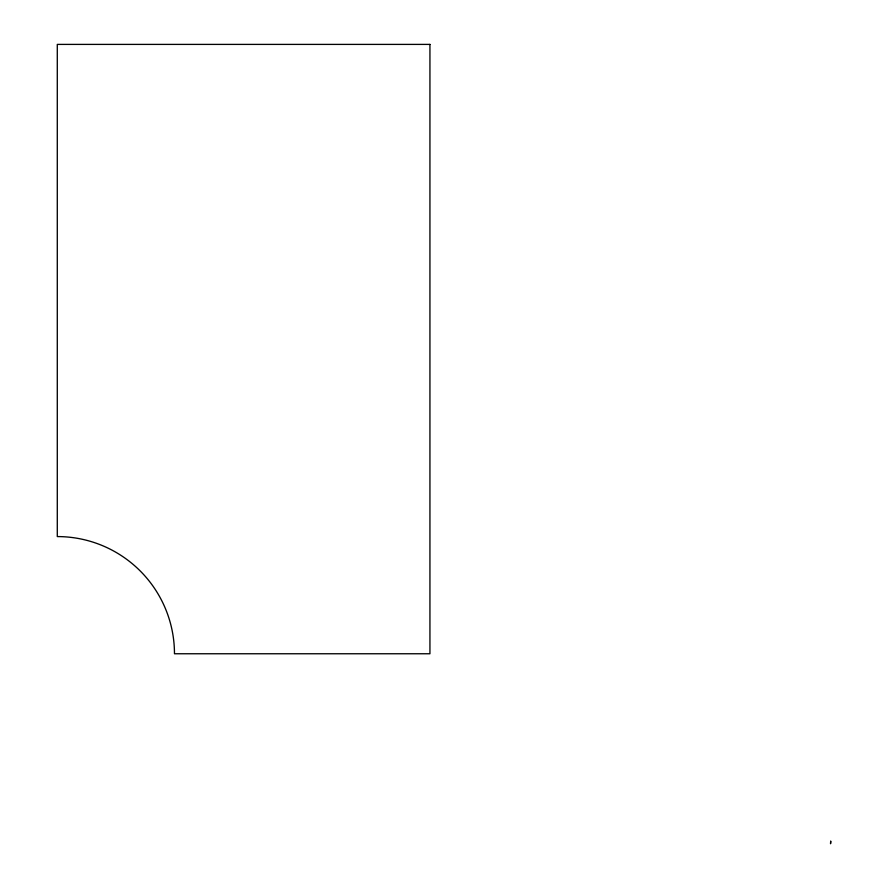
<?xml version="1.0" encoding="UTF-8"?>
<svg xmlns="http://www.w3.org/2000/svg" width="888" height="888" viewBox="0 0 888 888"><rect width="100%" height="100%" fill="white"/><g stroke="black" fill="none" stroke-linecap="round" stroke-linejoin="round"><path stroke-width="1.33" d="M830.713 841.258L830.558 843.6L830.713 841.258M429.936 44.4L57.287 44.4L57.287 536.574A117.183 117.183 0 0 1 174.47 653.757L429.936 653.757L429.936 44.4"/></g></svg>
